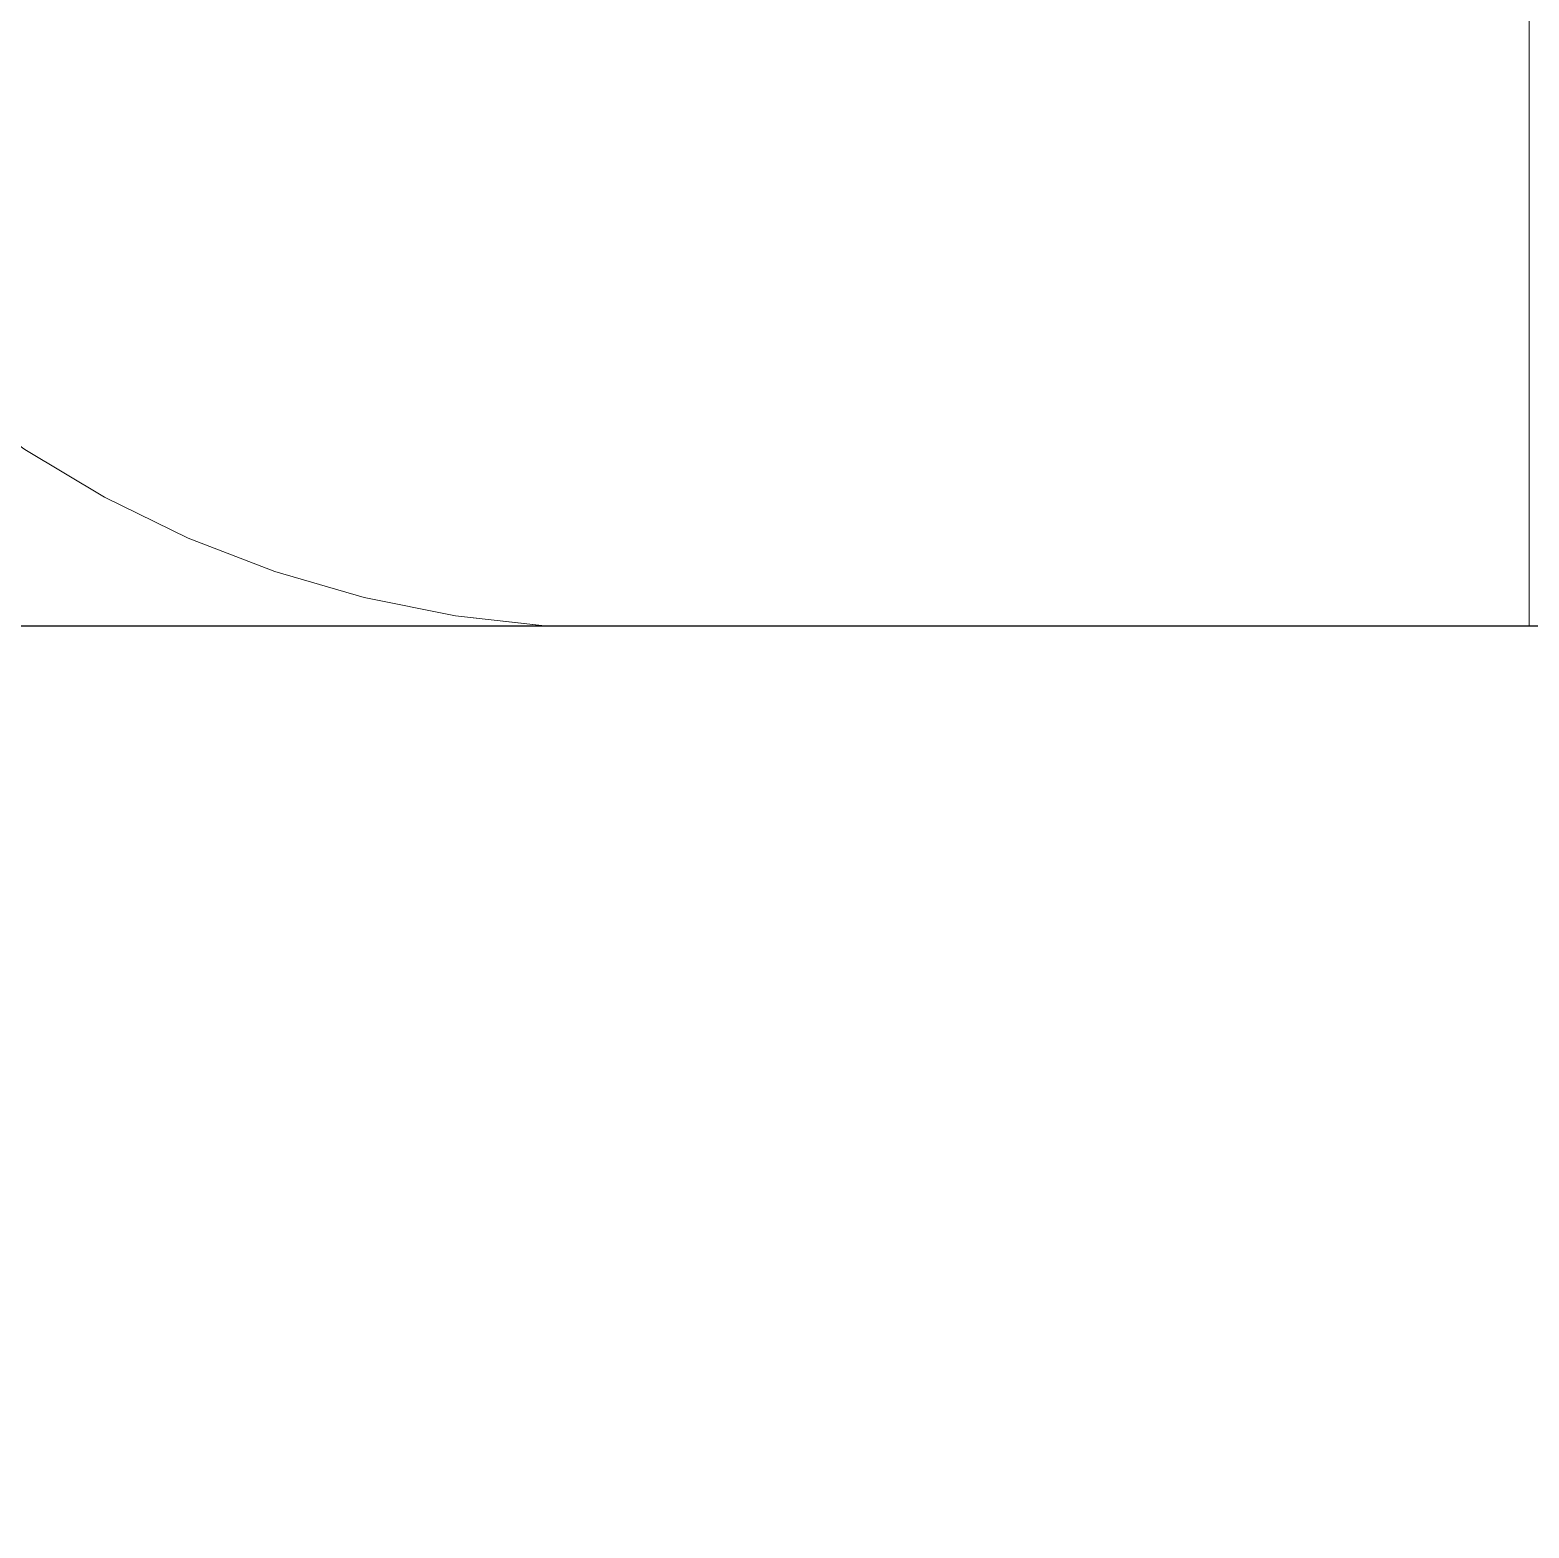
# Model space of a CAD drawing. Header units: millimetres. Extents: x 1993 to 4093, y 1262 to 2017.
# Drawn here: x 3385.4 to 3453.3, y 1550.3 to 1618.1 of the extents above; entities that cross this region are included whole.
import ezdxf

# ---------------------------------------------------------------- set-up
doc = ezdxf.new("R2010")
doc.units = ezdxf.units.MM
for name, color, linetype, lineweight in [('FLR CARPET 1', 254, 'Continuous', 15), ('FLR CARPET GRASS', 54, 'Continuous', 15), ('PASSAGE', 251, 'Continuous', 25)]:
    doc.layers.add(name, color=color, linetype=linetype, lineweight=lineweight)
doc.layers.add('PLANNER', color=3, linetype='Continuous')

# ---------------------------------------------------------------- blocks, each defined once
blk = doc.blocks.new('CUBICLE ZONE 02')
at = {"layer": 'PLANNER', "ltscale": 25}
blk.add_lwpolyline([(97448.685, 8762.751), (97630.437, 8762.751), (97630.437, 8645.769), (97448.685, 8645.769)], close=True, dxfattribs=at)

msp = doc.modelspace()

# ---------------------------------------------------------------- linework, layer by layer
at = {"layer": 'FLR CARPET 1'}
msp.add_lwpolyline([(3363.523, 1708.092), (3363.523, 1633.746), (3364.25, 1629.596), (3365.33, 1625.523), (3366.755, 1621.557), (3368.514, 1617.728), (3370.594, 1614.064), (3372.981, 1610.591), (3375.656, 1607.336), (3378.6, 1604.321), (3381.792, 1601.57), (3385.208, 1599.102), (3388.822, 1596.936), (3392.608, 1595.087), (3396.539, 1593.57), (3400.586, 1592.394), (3404.718, 1591.57), (3408.906, 1591.102), (3453.349, 1591.106), (3453.349, 1708.092)], close=True, dxfattribs=at)
at = {"layer": 'FLR CARPET GRASS'}
msp.add_lwpolyline([(3381.792, 1601.57), (3378.6, 1604.321), (3375.656, 1607.336), (3372.981, 1610.591), (3370.594, 1614.064), (3368.514, 1617.728), (3366.755, 1621.557), (3365.33, 1625.523), (3364.25, 1629.596), (3363.523, 1633.746), (3363.523, 1591.104), (3408.888, 1591.104), (3404.718, 1591.57), (3400.586, 1592.394), (3396.539, 1593.57), (3392.608, 1595.087), (3388.822, 1596.936), (3385.208, 1599.102)], close=True, dxfattribs=at)
at = {"layer": 'PASSAGE'}
msp.add_lwpolyline([(4056.693, 1591.123), (3273.776, 1591.097), (3273.776, 1525.088), (3215.197, 1525.088), (3215.197, 1543.088), (2998.197, 1543.088)], dxfattribs=at)

# ---------------------------------------------------------------- block references
at = {"layer": 'PLANNER'}
msp.add_blockref('CUBICLE ZONE 02', (-94086.662, -7054.663), dxfattribs=at)

doc.saveas('drawing.dxf')
